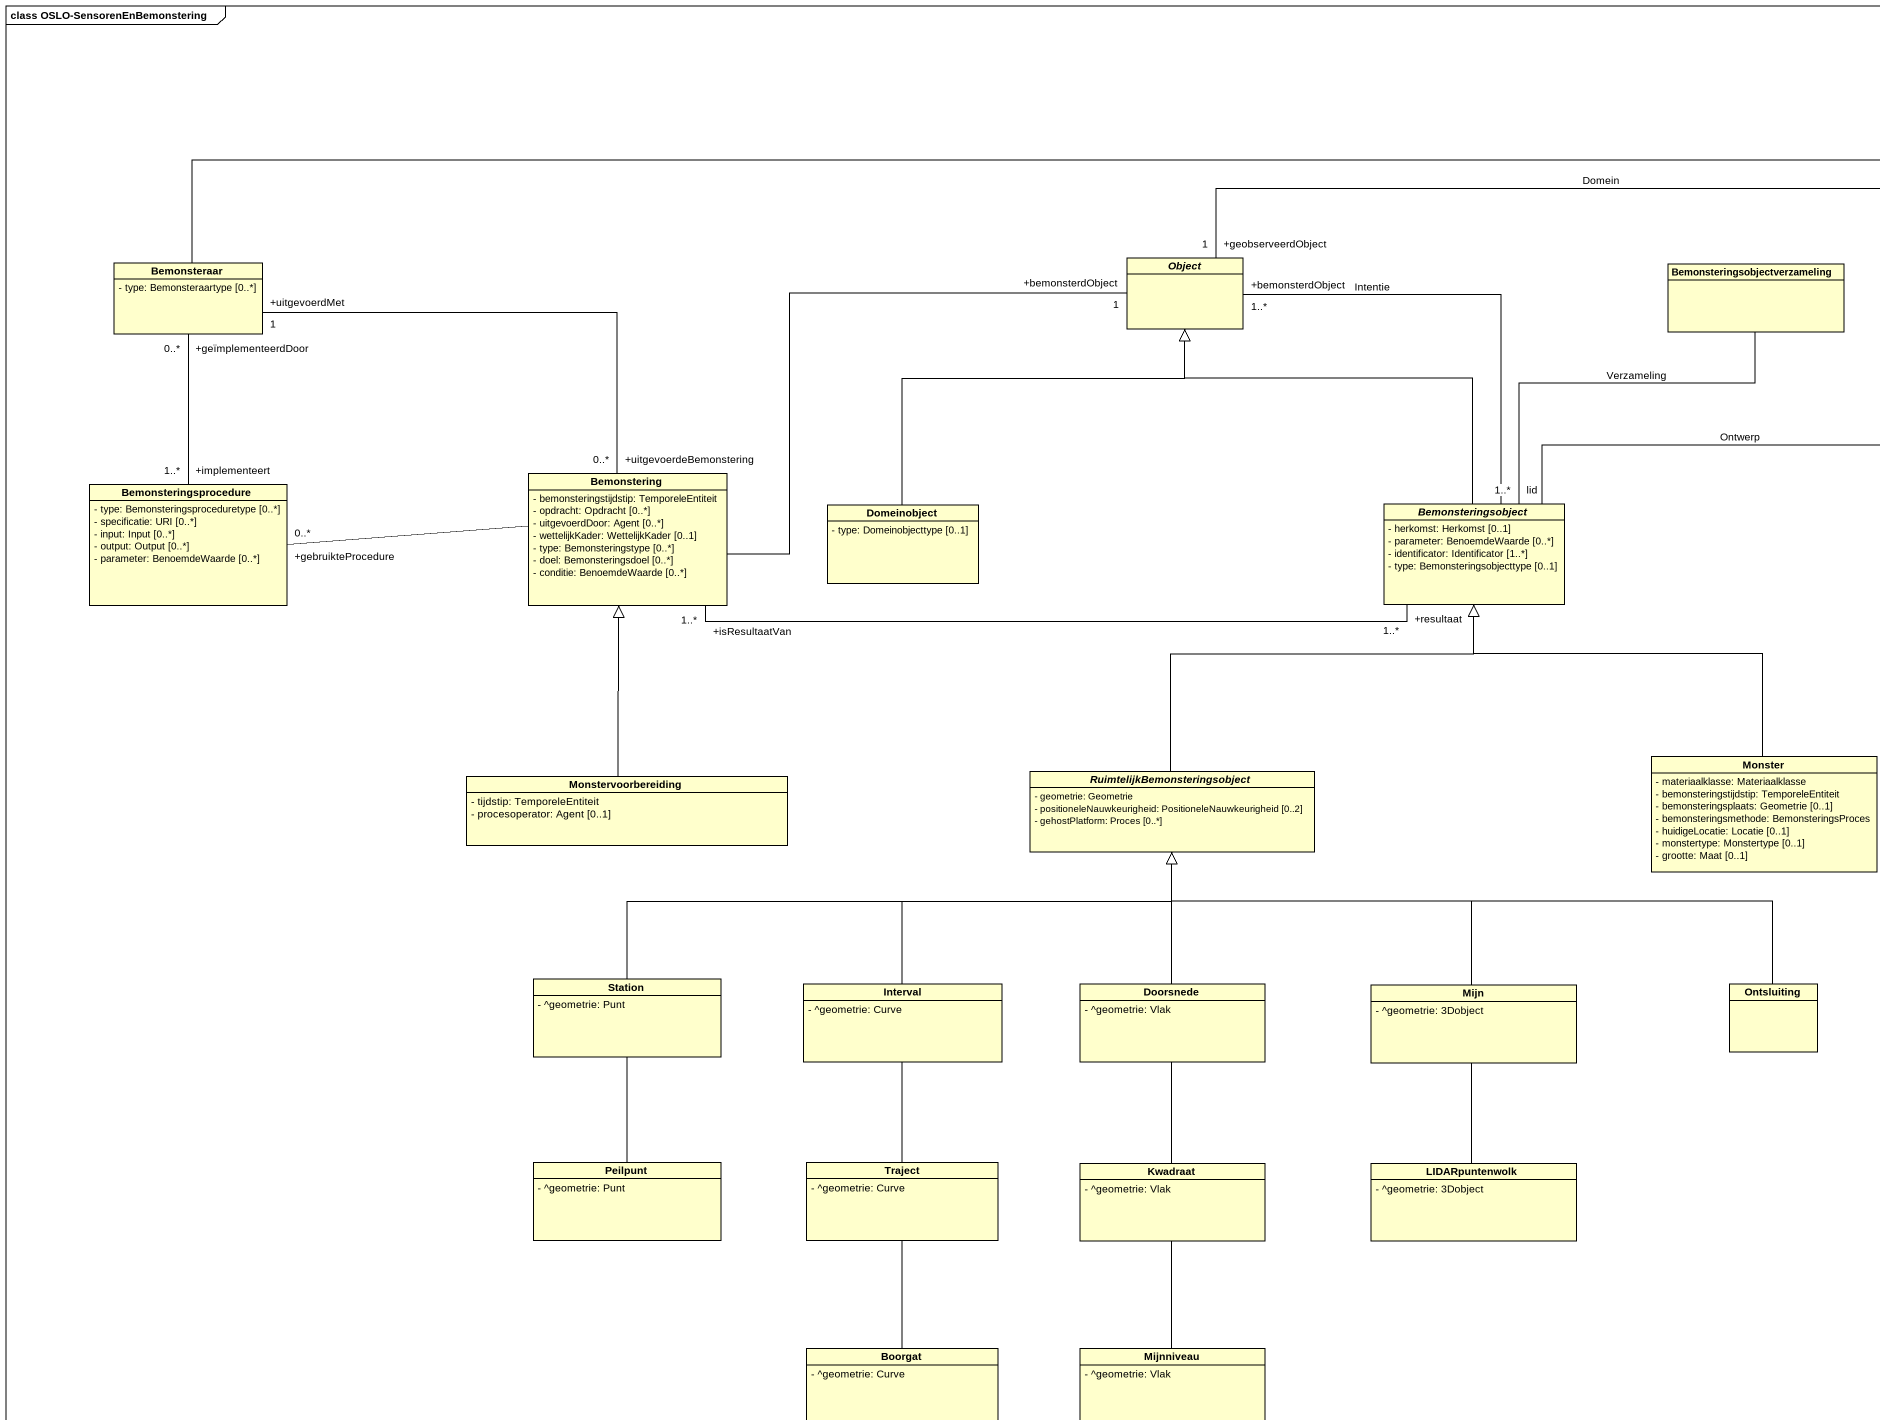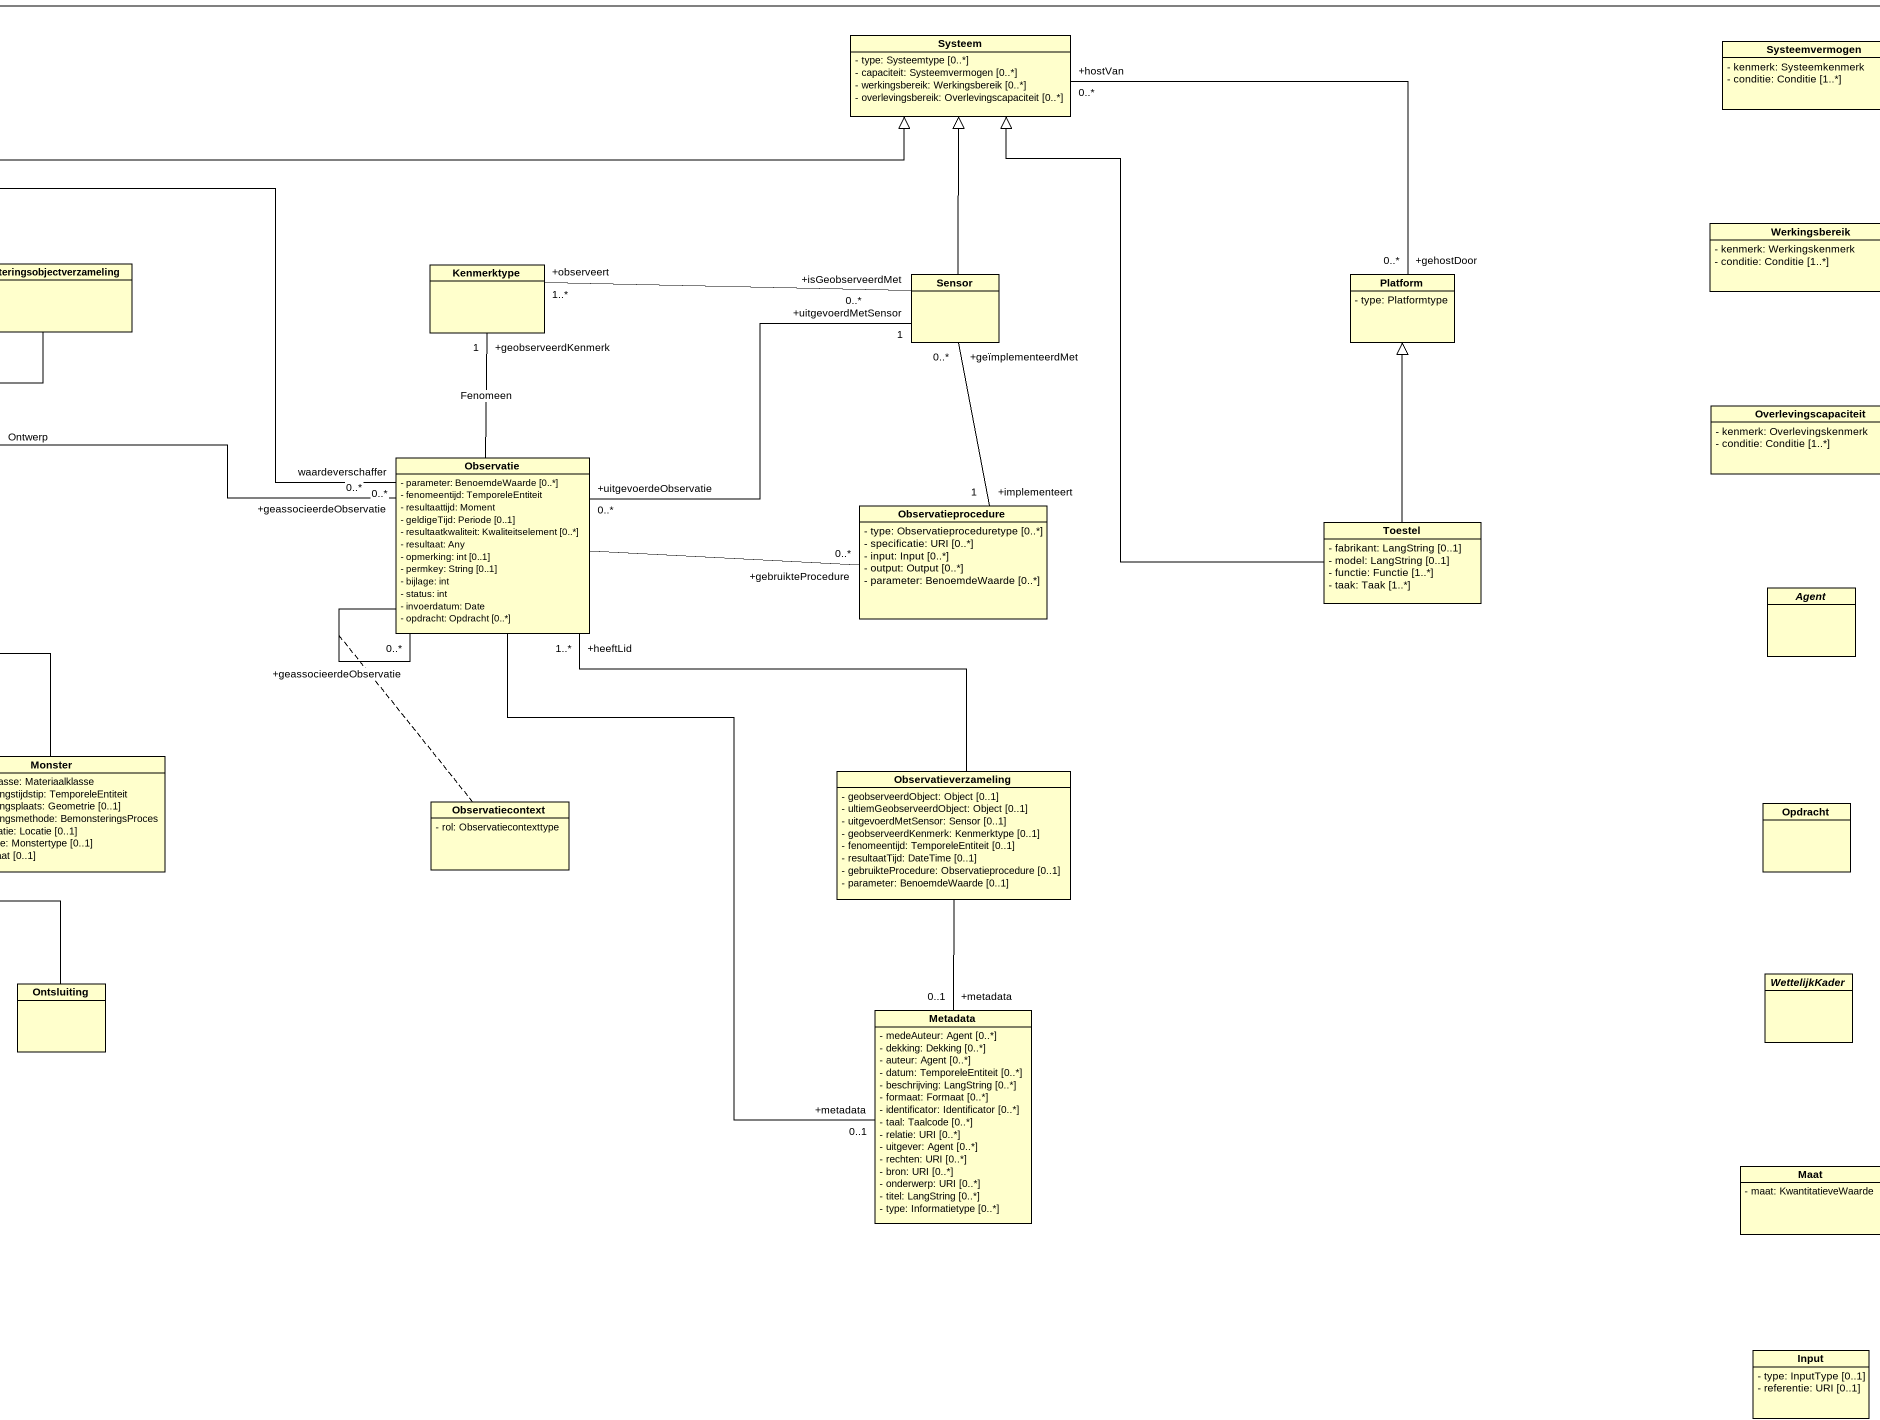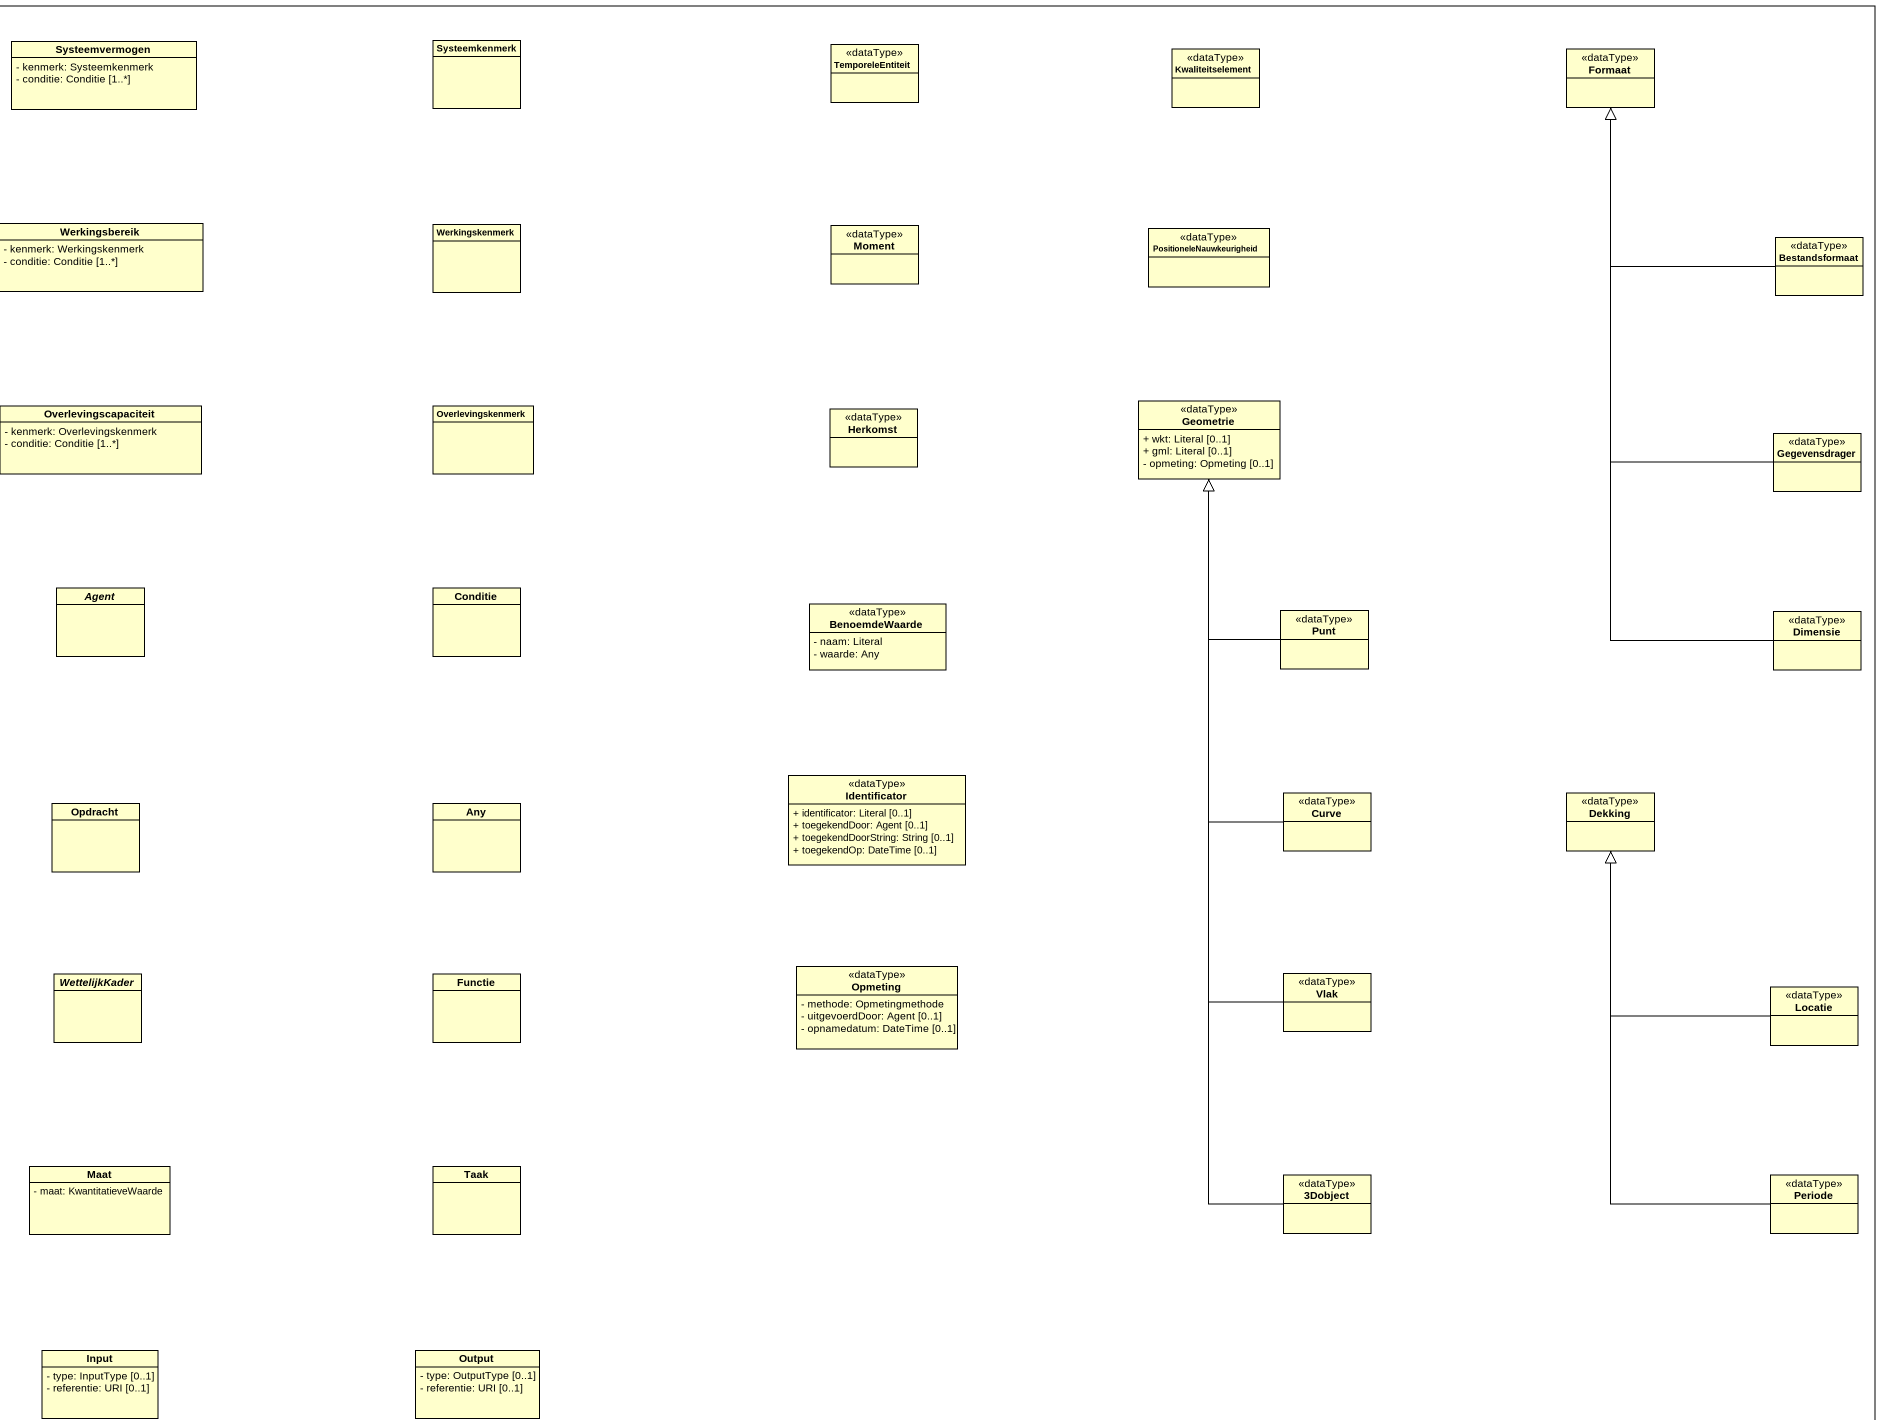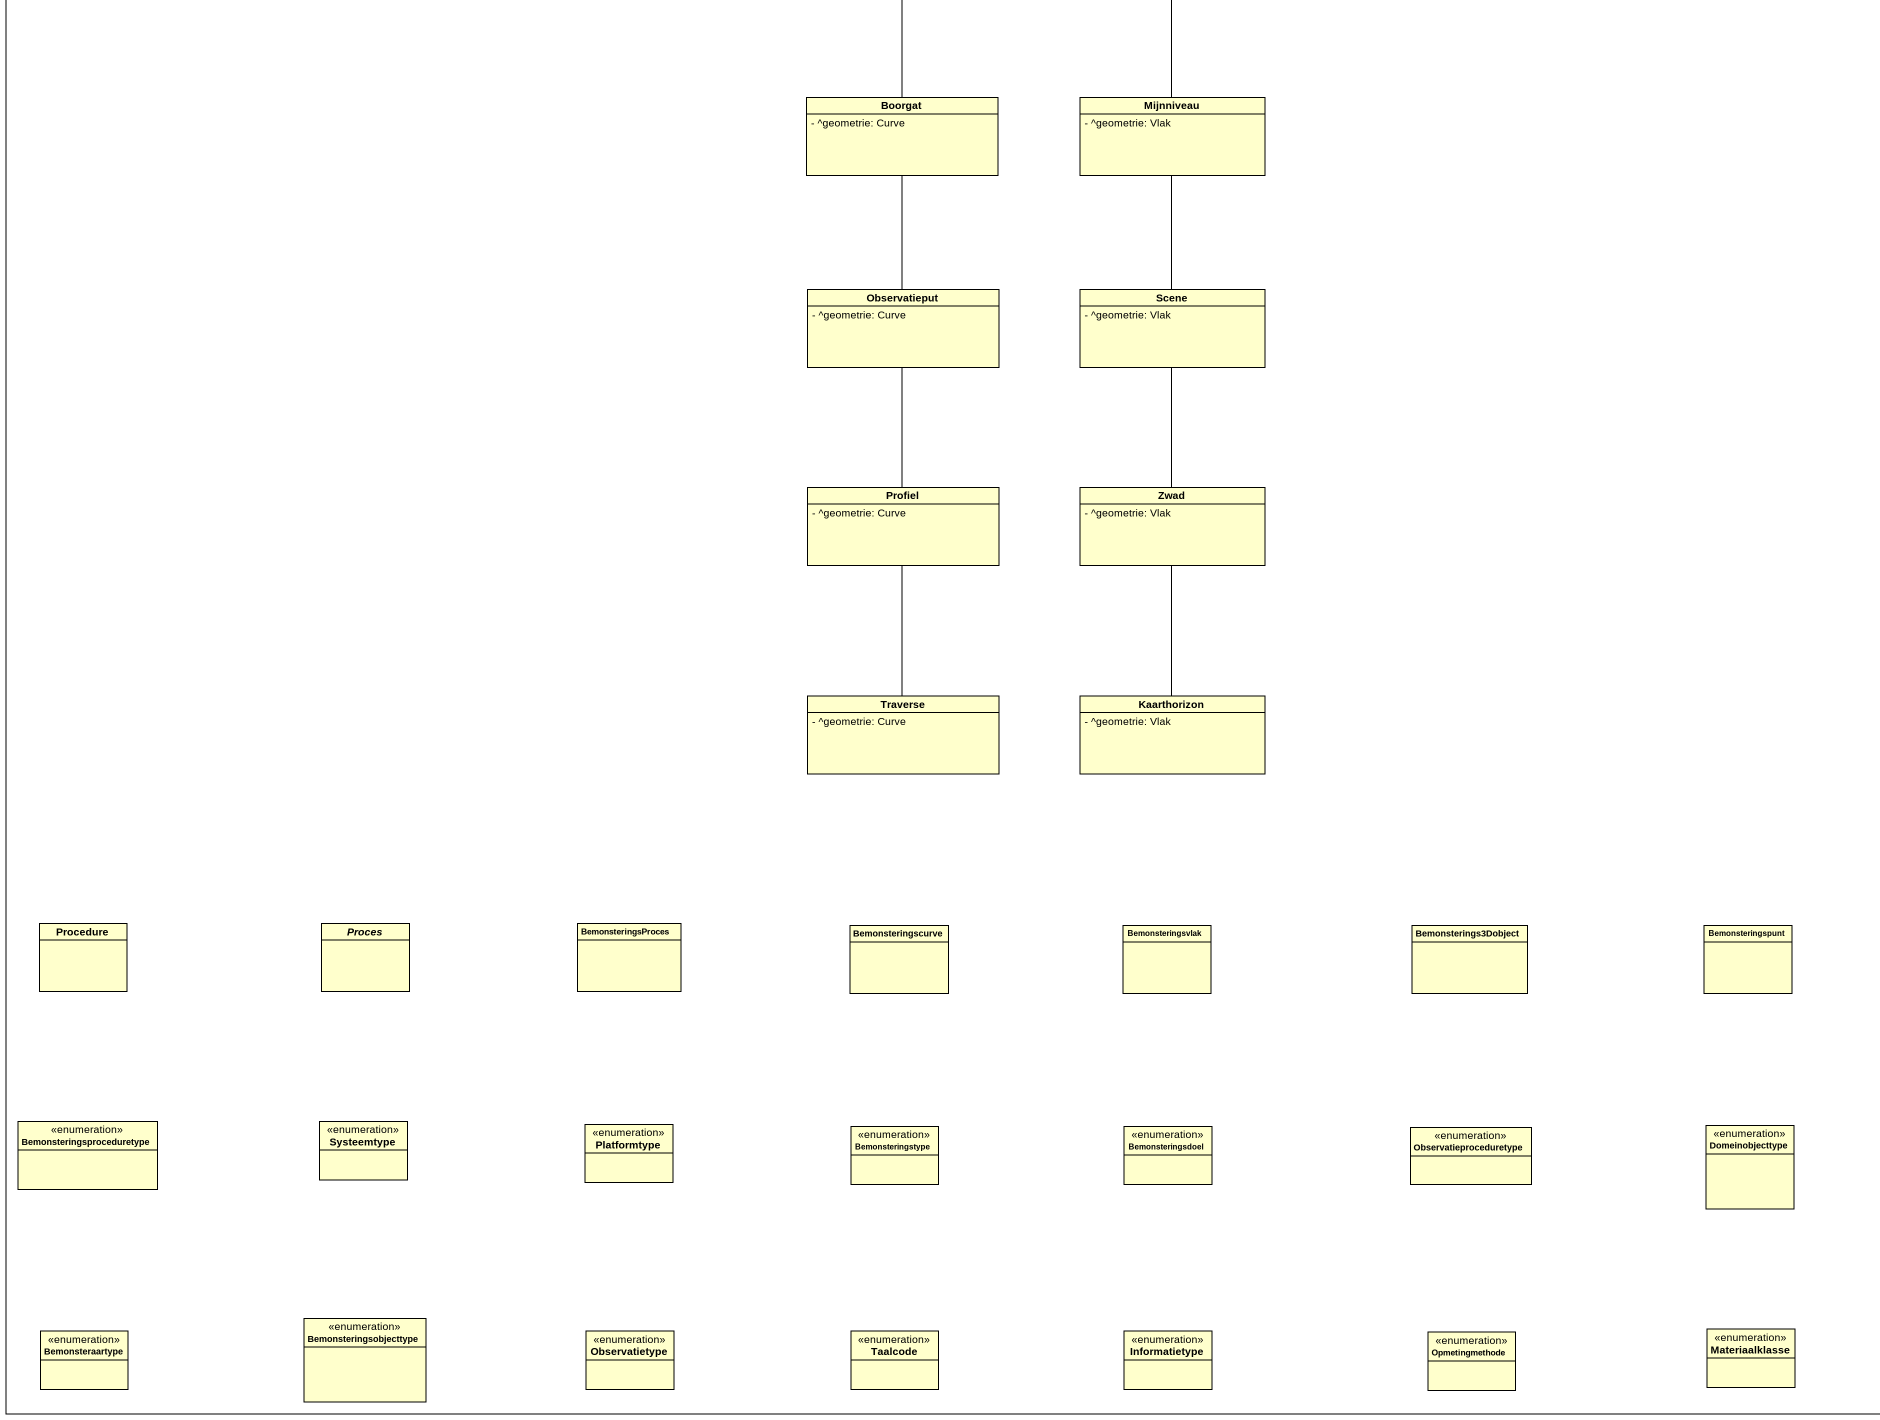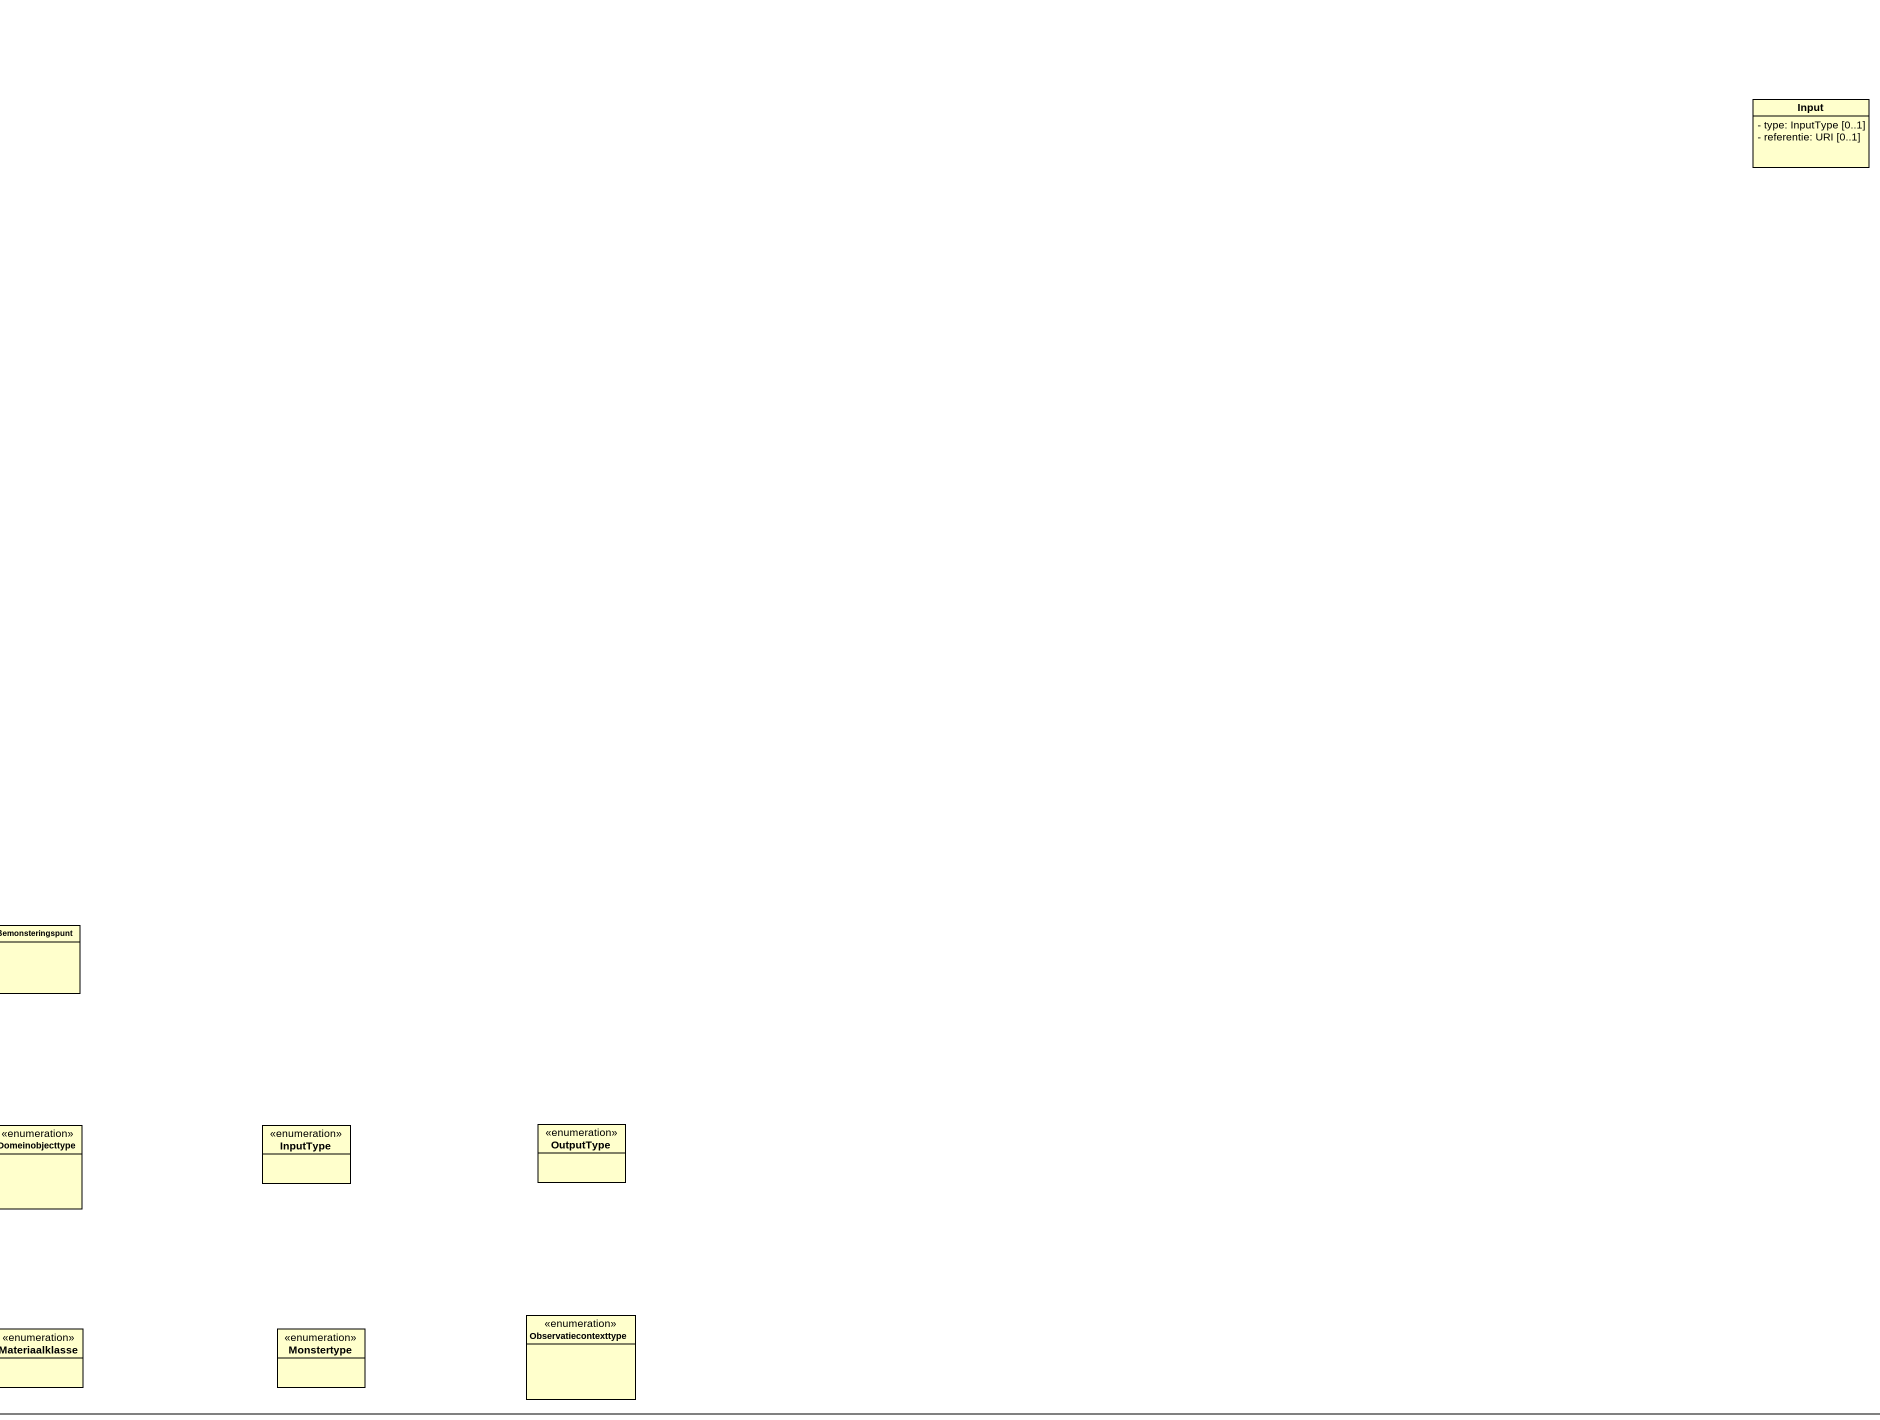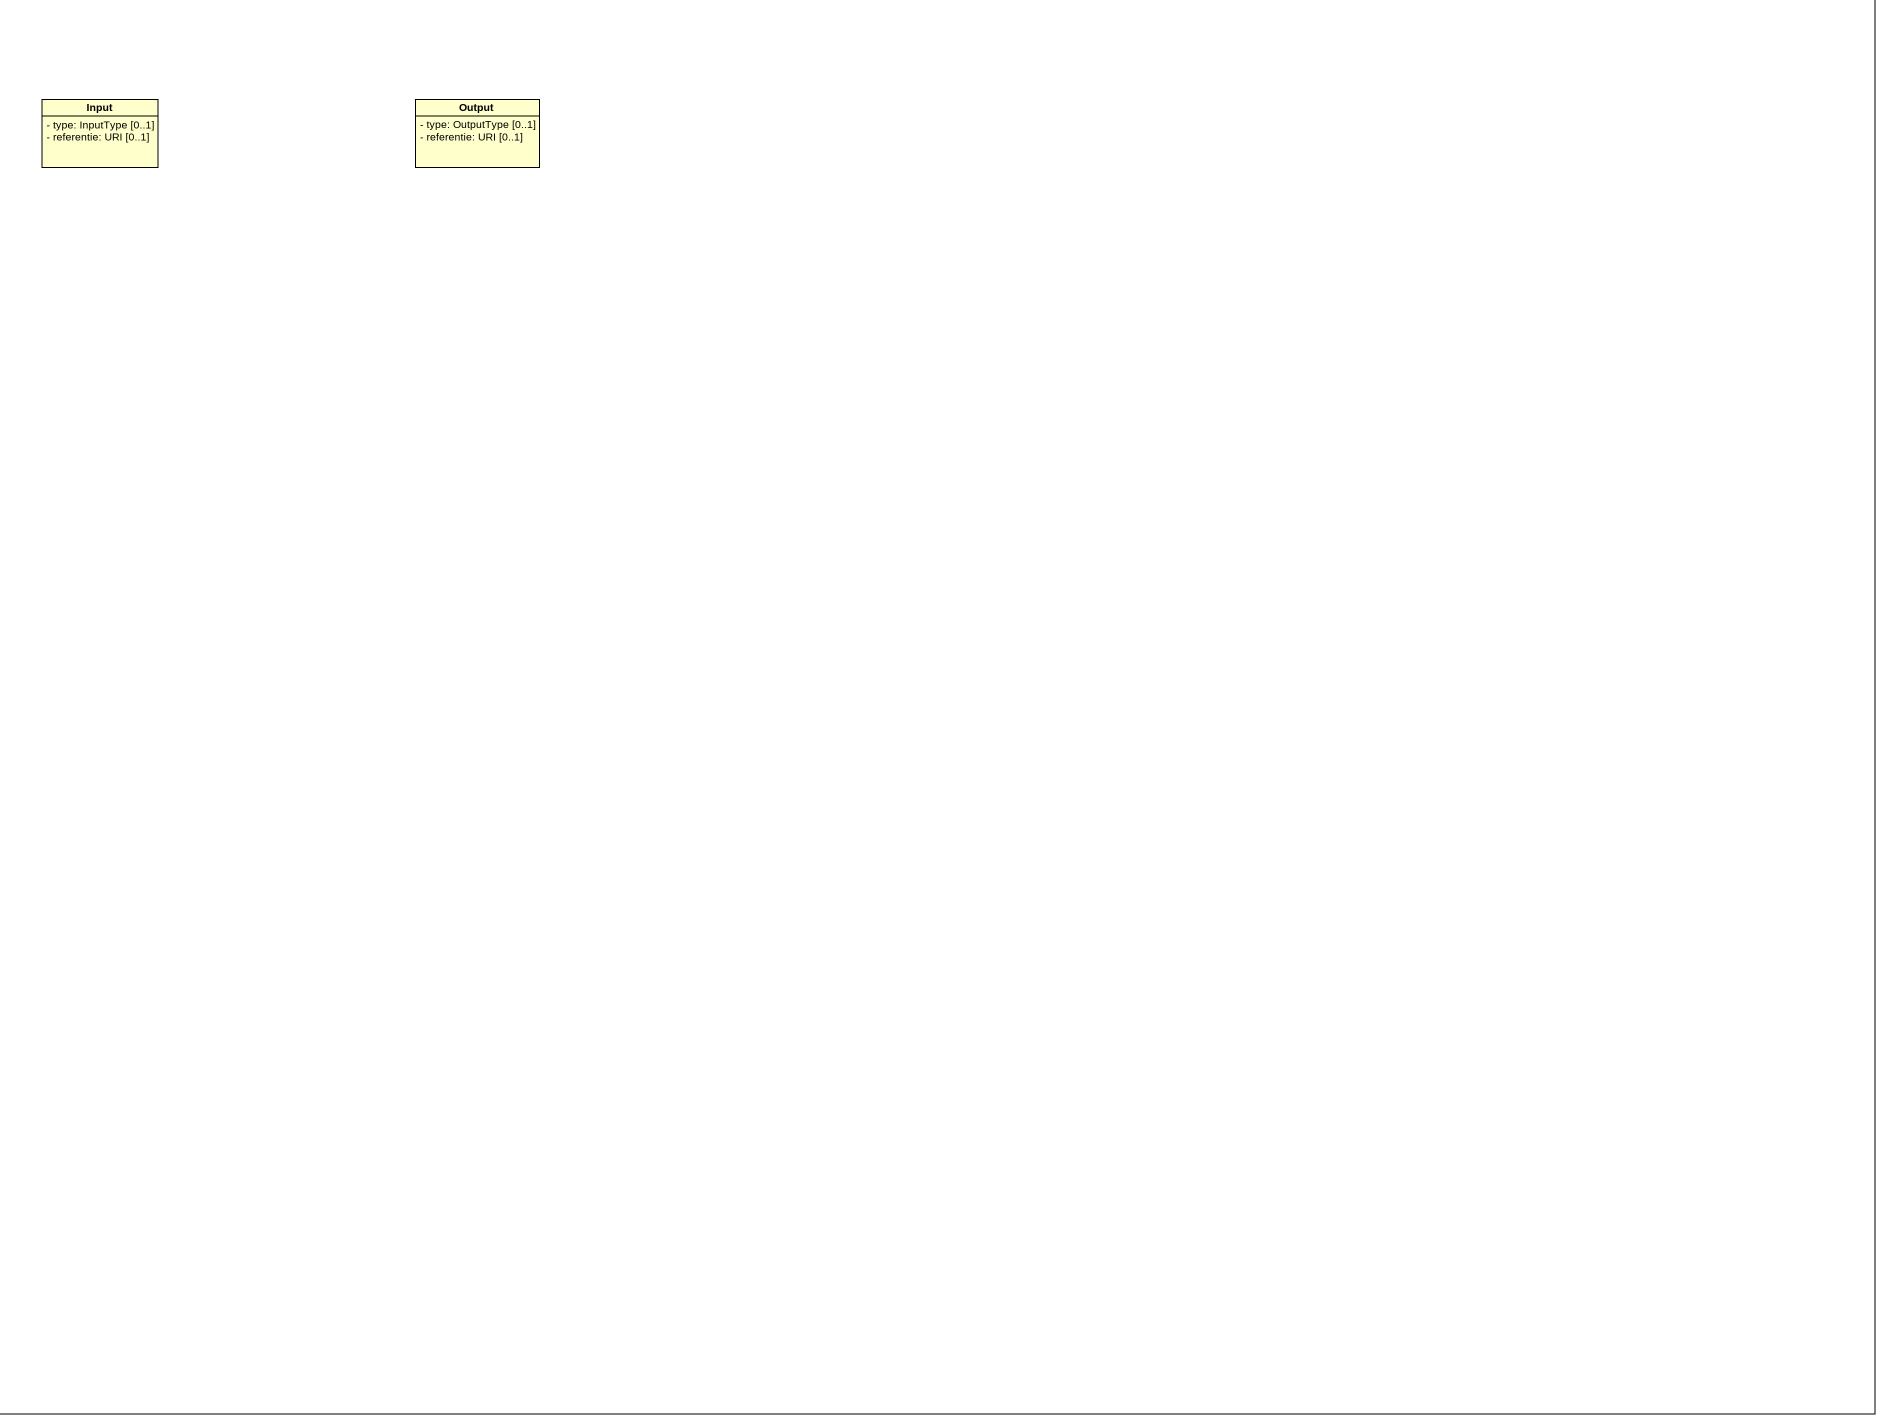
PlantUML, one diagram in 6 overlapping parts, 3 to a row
@startuml
mainframe class OSLO-SensorenEnBemonstering
hide circle
hide empty members
skinparam classAttributeIconSize 0
class Systeem {
  - type: Systeemtype [0..*]
  - capaciteit: Systeemvermogen [0..*]
  - werkingsbereik: Werkingsbereik [0..*]
  - overlevingsbereik: Overlevingscapaciteit [0..*]
}
class Systeemvermogen {
  - kenmerk: Systeemkenmerk
  - conditie: Conditie [1..*]
}
class Systeemkenmerk
class TemporeleEntiteit <<dataType>>
class Kwaliteitselement <<dataType>>
class Formaat <<dataType>>
class Werkingsbereik {
  - kenmerk: Werkingskenmerk
  - conditie: Conditie [1..*]
}
class Werkingskenmerk
class Moment <<dataType>>
class PositioneleNauwkeurigheid <<dataType>>
class Bestandsformaat <<dataType>>
class Bemonsteraar {
  - type: Bemonsteraartype [0..*]
}
abstract class "Object" as Object_
class "Bemonsteringsobjectverzameling" as Bemonsteringsobjectverzameli
class Kenmerktype
class Sensor
class Platform {
  - type: Platformtype
}
class Overlevingscapaciteit {
  - kenmerk: Overlevingskenmerk
  - conditie: Conditie [1..*]
}
class Overlevingskenmerk
class Herkomst <<dataType>>
class Geometrie <<dataType>> {
  + wkt: Literal [0..1]
  + gml: Literal [0..1]
  - opmeting: Opmeting [0..1]
}
class Observatie {
  - parameter: BenoemdeWaarde [0..*]
  - fenomeentijd: TemporeleEntiteit
  - resultaattijd: Moment
  - geldigeTijd: Periode [0..1]
  - resultaatkwaliteit: Kwaliteitselement [0..*]
  - resultaat: Any
  - opmerking: int [0..1]
  - permkey: String [0..1]
  - bijlage: int
  - status: int
  - invoerdatum: Date
  - opdracht: Opdracht [0..*]
}
class Gegevensdrager <<dataType>>
class Bemonsteringsprocedure {
  - type: Bemonsteringsproceduretype [0..*]
  - specificatie: URI [0..*]
  - input: Input [0..*]
  - output: Output [0..*]
  - parameter: BenoemdeWaarde [0..*]
}
class Bemonstering {
  - bemonsteringstijdstip: TemporeleEntiteit
  - opdracht: Opdracht [0..*]
  - uitgevoerdDoor: Agent [0..*]
  - wettelijkKader: WettelijkKader [0..1]
  - type: Bemonsteringstype [0..*]
  - doel: Bemonsteringsdoel [0..*]
  - conditie: BenoemdeWaarde [0..*]
}
class Domeinobject {
  - type: Domeinobjecttype [0..1]
}
abstract class Bemonsteringsobject {
  - herkomst: Herkomst [0..1]
  - parameter: BenoemdeWaarde [0..*]
  - identificator: Identificator [1..*]
  - type: Bemonsteringsobjecttype [0..1]
}
class Observatieprocedure {
  - type: Observatieproceduretype [0..*]
  - specificatie: URI [0..*]
  - input: Input [0..*]
  - output: Output [0..*]
  - parameter: BenoemdeWaarde [0..*]
}
class Toestel {
  - fabrikant: LangString [0..1]
  - model: LangString [0..1]
  - functie: Functie [1..*]
  - taak: Taak [1..*]
}
abstract class "Agent" as Agent_
class Conditie
class BenoemdeWaarde <<dataType>> {
  - naam: Literal
  - waarde: Any
}
class Punt <<dataType>>
class Dimensie <<dataType>>
abstract class "RuimtelijkBemonsteringsobject" as RuimtelijkBemonsteringsobjec {
  - geometrie: Geometrie
  - positioneleNauwkeurigheid: PositioneleNauwkeurigheid [0..2]
  - gehostPlatform: Proces [0..*]
}
class Monster {
  - materiaalklasse: Materiaalklasse
  - bemonsteringstijdstip: TemporeleEntiteit
  - bemonsteringsplaats: Geometrie [0..1]
  - bemonsteringsmethode: BemonsteringsProces
  - huidigeLocatie: Locatie [0..1]
  - monstertype: Monstertype [0..1]
  - grootte: Maat [0..1]
}
class Observatieverzameling {
  - geobserveerdObject: Object [0..1]
  - ultiemGeobserveerdObject: Object [0..1]
  - uitgevoerdMetSensor: Sensor [0..1]
  - geobserveerdKenmerk: Kenmerktype [0..1]
  - fenomeentijd: TemporeleEntiteit [0..1]
  - resultaatTijd: DateTime [0..1]
  - gebruikteProcedure: Observatieprocedure [0..1]
  - parameter: BenoemdeWaarde [0..1]
}
class Monstervoorbereiding {
  - tijdstip: TemporeleEntiteit
  - procesoperator: Agent [0..1]
}
class Observatiecontext {
  - rol: Observatiecontexttype
}
class Opdracht
class Any
class Identificator <<dataType>> {
  + identificator: Literal [0..1]
  + toegekendDoor: Agent [0..1]
  + toegekendDoorString: String [0..1]
  + toegekendOp: DateTime [0..1]
}
class Curve <<dataType>>
class Dekking <<dataType>>
class Station {
  - ^geometrie: Punt
}
class Interval {
  - ^geometrie: Curve
}
class Doorsnede {
  - ^geometrie: Vlak
}
class Mijn {
  - ^geometrie: 3Dobject
}
class Ontsluiting
abstract class WettelijkKader
class Functie
class Opmeting <<dataType>> {
  - methode: Opmetingmethode
  - uitgevoerdDoor: Agent [0..1]
  - opnamedatum: DateTime [0..1]
}
class Vlak <<dataType>>
class Locatie <<dataType>>
class Metadata {
  - medeAuteur: Agent [0..*]
  - dekking: Dekking [0..*]
  - auteur: Agent [0..*]
  - datum: TemporeleEntiteit [0..*]
  - beschrijving: LangString [0..*]
  - formaat: Formaat [0..*]
  - identificator: Identificator [0..*]
  - taal: Taalcode [0..*]
  - relatie: URI [0..*]
  - uitgever: Agent [0..*]
  - rechten: URI [0..*]
  - bron: URI [0..*]
  - onderwerp: URI [0..*]
  - titel: LangString [0..*]
  - type: Informatietype [0..*]
}
class Peilpunt {
  - ^geometrie: Punt
}
class Traject {
  - ^geometrie: Curve
}
class Kwadraat {
  - ^geometrie: Vlak
}
class LIDARpuntenwolk {
  - ^geometrie: 3Dobject
}
class Maat {
  - maat: KwantitatieveWaarde
}
class Taak
class "3Dobject" as c3Dobject <<dataType>>
class Periode <<dataType>>
class Boorgat {
  - ^geometrie: Curve
}
class Mijnniveau {
  - ^geometrie: Vlak
}
class Input {
  - type: InputType [0..1]
  - referentie: URI [0..1]
}
class Output {
  - type: OutputType [0..1]
  - referentie: URI [0..1]
}
class Observatieput {
  - ^geometrie: Curve
}
class Scene {
  - ^geometrie: Vlak
}
class Profiel {
  - ^geometrie: Curve
}
class Zwad {
  - ^geometrie: Vlak
}
class Traverse {
  - ^geometrie: Curve
}
class Kaarthorizon {
  - ^geometrie: Vlak
}
class Procedure
abstract class Proces
class BemonsteringsProces
class Bemonsteringscurve
class Bemonsteringsvlak
class Bemonsterings3Dobject
class Bemonsteringspunt
enum Bemonsteringsproceduretype
enum Systeemtype
enum Platformtype
enum Bemonsteringstype
enum Bemonsteringsdoel
enum Observatieproceduretype
enum Domeinobjecttype
enum InputType
enum OutputType
enum Bemonsteringsobjecttype
enum Materiaalklasse
enum Monstertype
enum Observatiecontexttype
enum Bemonsteraartype
enum Observatietype
enum Taalcode
enum Informatietype
enum Opmetingmethode
Systeem "+hostVan\n0..*" -right- "+gehostDoor\n0..*" Platform
Bestandsformaat -up-|> Formaat
Bemonsteraar -right-|> Systeem
Bemonsteraar "+geïmplementeerdDoor\n0..*" -- "+implementeert\n1..*" Bemonsteringsprocedure
Object_ "+geobserveerdObject\n1" -right- "waardeverschaffer\n0..*" Observatie : Domein
Bemonsteringsobjectverzameli -- "lid\n1..*" Bemonsteringsobject : Verzameling
Kenmerktype "+observeert\n1..*" -right- "+isGeobserveerdMet\n0..*" Sensor
Sensor -up-|> Systeem
Sensor "+geïmplementeerdMet\n0..*" -- "+implementeert\n1" Observatieprocedure
Observatie -up- "+geobserveerdKenmerk\n1" Kenmerktype : Fenomeen
Observatie "+uitgevoerdeObservatie\n0..*" -right- "+uitgevoerdMetSensor\n1" Sensor
Observatie -- "+geassocieerdeObservatie\n0..*" Observatie
(Observatie, Observatie) .. Observatiecontext
Observatie -right- "+gebruikteProcedure\n0..*" Observatieprocedure
Observatie -- "+metadata\n0..1" Metadata
Gegevensdrager -up-|> Formaat
Bemonstering "+uitgevoerdeBemonstering\n0..*" -left- "+uitgevoerdMet\n1" Bemonsteraar
Bemonstering -right- "+bemonsterdObject\n1" Object_
Bemonstering -left- "+gebruikteProcedure\n0..*" Bemonsteringsprocedure
Bemonstering "+isResultaatVan\n1..*" -right- "+resultaat\n1..*" Bemonsteringsobject
Domeinobject -up-|> Object_
Bemonsteringsobject -up-|> Object_
Bemonsteringsobject -up- "+bemonsterdObject\n1..*" Object_ : Intentie
Bemonsteringsobject -right- "+geassocieerdeObservatie\n0..*" Observatie : Ontwerp
Toestel -up-|> Systeem
Toestel -up-|> Platform
Punt -up-|> Geometrie
Dimensie -up-|> Formaat
RuimtelijkBemonsteringsobjec -up-|> Bemonsteringsobject
Monster -up-|> Bemonsteringsobject
Observatieverzameling -up- "+heeftLid\n1..*" Observatie
Observatieverzameling -- "+metadata\n0..1" Metadata
Monstervoorbereiding -up-|> Bemonstering
Curve -up-|> Geometrie
Station -right-|> RuimtelijkBemonsteringsobjec
Interval -up-|> RuimtelijkBemonsteringsobjec
Doorsnede -up-|> RuimtelijkBemonsteringsobjec
Mijn -up-|> RuimtelijkBemonsteringsobjec
Ontsluiting -left-|> RuimtelijkBemonsteringsobjec
Vlak -up-|> Geometrie
Locatie -up-|> Dekking
Peilpunt -up-|> RuimtelijkBemonsteringsobjec
Traject -up-|> RuimtelijkBemonsteringsobjec
Kwadraat -up-|> RuimtelijkBemonsteringsobjec
LIDARpuntenwolk -up-|> RuimtelijkBemonsteringsobjec
c3Dobject -up-|> Geometrie
Periode -up-|> Dekking
Mijnniveau -up-|> RuimtelijkBemonsteringsobjec
Observatieput -up-|> RuimtelijkBemonsteringsobjec
Scene -up-|> RuimtelijkBemonsteringsobjec
Profiel -up-|> RuimtelijkBemonsteringsobjec
Zwad -up-|> RuimtelijkBemonsteringsobjec
Traverse -up-|> RuimtelijkBemonsteringsobjec
Kaarthorizon -up-|> RuimtelijkBemonsteringsobjec
@enduml
